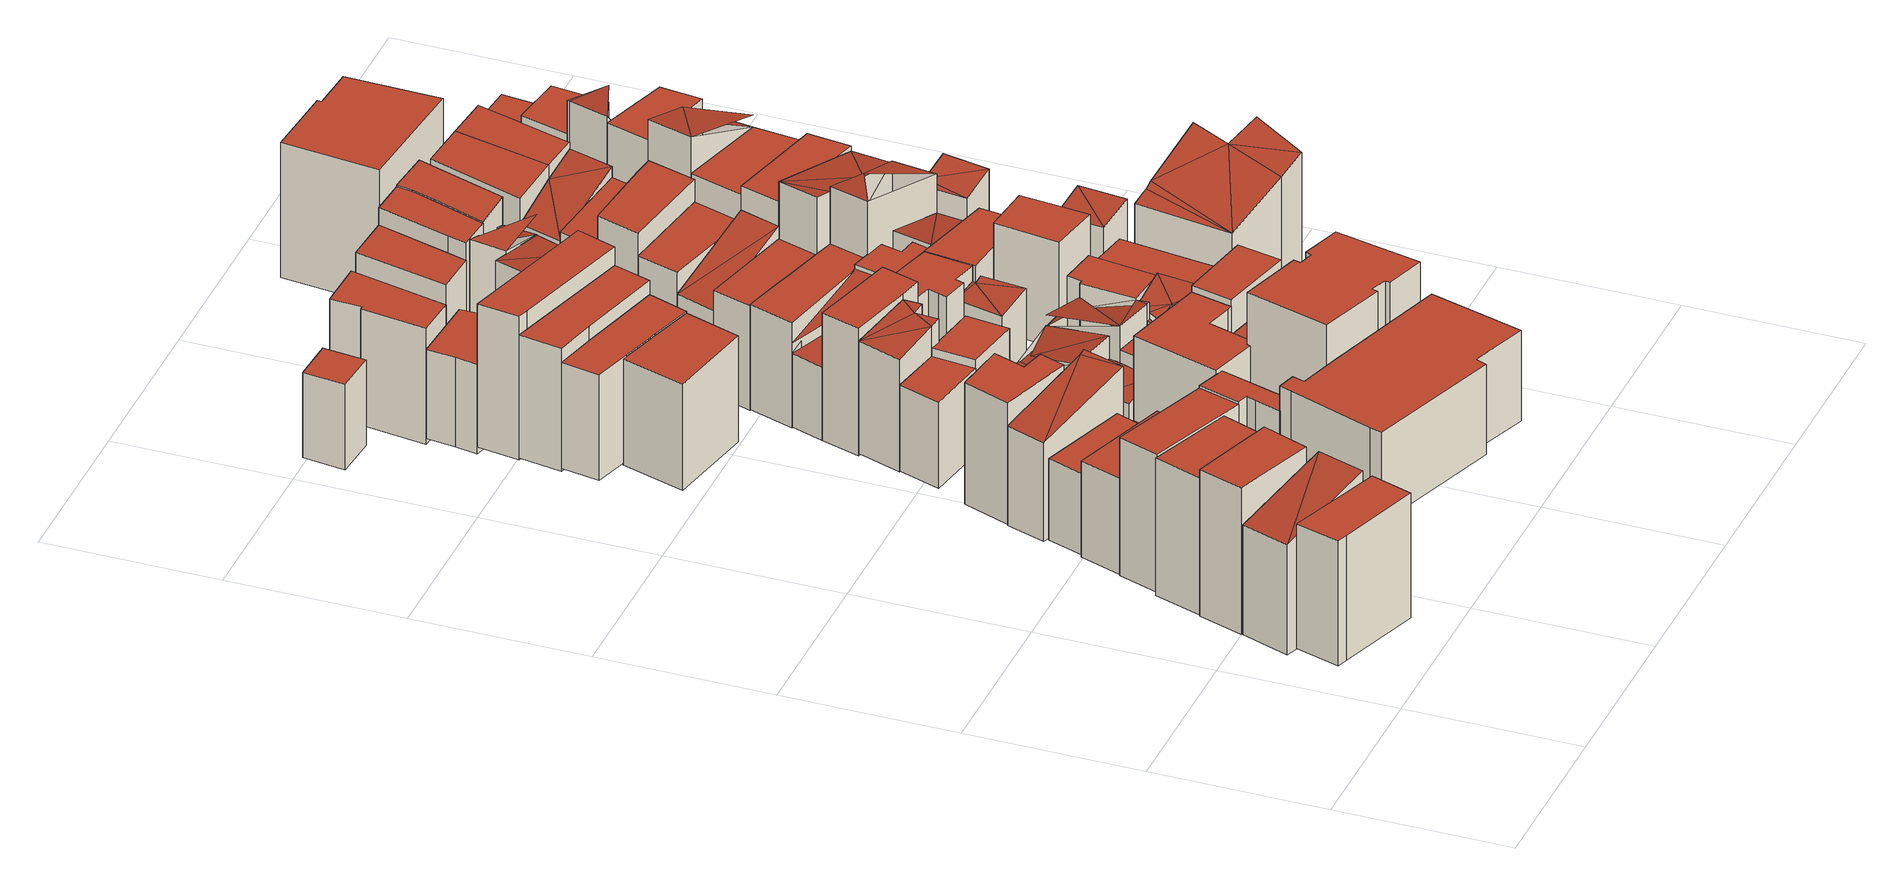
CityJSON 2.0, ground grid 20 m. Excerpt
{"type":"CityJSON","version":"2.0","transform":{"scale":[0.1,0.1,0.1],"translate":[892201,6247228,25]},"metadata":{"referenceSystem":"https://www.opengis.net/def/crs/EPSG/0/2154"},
"CityObjects":{
"building1":{"type":"Building","attributes":{"class":"Building"},"children":["building1-1"]},
"building1-1":{"type":"BuildingPart","parents":["building1"],"geometry":[{"type":"Solid","lod":"2.2","boundaries":[[[[0,1,2,3,4]],[[5,6,7,8,9]],[[9,8,3,4]],[[8,7,2,3]],[[7,6,1,2]],[[6,5,0,1]],[[5,9,4,0]]]],"semantics":{"surfaces":[{"type":"GroundSurface"},{"type":"RoofSurface"},{"type":"WallSurface","on_footprint_edge":true}],"values":[[0,1,2,2,2,2,2]]}}]},
"building2":{"type":"Building","attributes":{"class":"Building"},"children":["building2-1"]},
"building2-1":{"type":"BuildingPart","parents":["building2"],"geometry":[{"type":"Solid","lod":"2.2","boundaries":[[[[10,11,12]],[[13,10,12]],[[14,15,16,17]],[[12,11,16,17]],[[11,10,15,16]],[[10,13,14,15]],[[13,12,17,14]]]],"semantics":{"surfaces":[{"type":"RoofSurface","rf_azimuth":158.26,"rf_slope":15.52},{"type":"GroundSurface"},{"type":"WallSurface","on_footprint_edge":true}],"values":[[0,0,1,2,2,2,2]]}}]},
"building3":{"type":"Building","attributes":{"class":"Building"},"children":["building3-1"]},
"building3-1":{"type":"BuildingPart","parents":["building3"],"geometry":[{"type":"Solid","lod":"2.2","boundaries":[[[[18,19,20,21,22]],[[23,24,25,26,27]],[[27,26,21,22]],[[26,25,20,21]],[[25,24,19,20]],[[24,23,18,19]],[[23,27,22,18]]]],"semantics":{"surfaces":[{"type":"GroundSurface"},{"type":"RoofSurface"},{"type":"WallSurface","on_footprint_edge":true}],"values":[[0,1,2,2,2,2,2]]}}]},
"building4":{"type":"Building","attributes":{"class":"Building"},"children":["building4-1"]},
"building4-1":{"type":"BuildingPart","parents":["building4"],"geometry":[{"type":"Solid","lod":"2.2","boundaries":[[[[28,29,30,31,32]],[[33,34,35,36,37]],[[37,36,31,32]],[[36,35,30,31]],[[35,34,29,30]],[[34,33,28,29]],[[33,37,32,28]]]],"semantics":{"surfaces":[{"type":"GroundSurface"},{"type":"RoofSurface"},{"type":"WallSurface","on_footprint_edge":true}],"values":[[0,1,2,2,2,2,2]]}}]},
"building5":{"type":"Building","attributes":{"class":"Building"},"children":["building5-1"]},
"building5-1":{"type":"BuildingPart","parents":["building5"],"geometry":[{"type":"Solid","lod":"2.2","boundaries":[[[[38,39,40,41]],[[42,43,44,45]],[[45,44,40,41]],[[44,43,39,40]],[[43,42,38,39]],[[42,45,41,38]]]],"semantics":{"surfaces":[{"type":"GroundSurface"},{"type":"RoofSurface"},{"type":"WallSurface","on_footprint_edge":true}],"values":[[0,1,2,2,2,2]]}}]},
"building6":{"type":"Building","attributes":{"class":"Building"},"children":["building6-1"]},
"building6-1":{"type":"BuildingPart","parents":["building6"],"geometry":[{"type":"Solid","lod":"2.2","boundaries":[[[[46,47,48,49]],[[50,51,52,53]],[[53,52,48,49]],[[52,51,47,48]],[[51,50,46,47]],[[50,53,49,46]]]],"semantics":{"surfaces":[{"type":"GroundSurface"},{"type":"RoofSurface"},{"type":"WallSurface","on_footprint_edge":true}],"values":[[0,1,2,2,2,2]]}}]},
"building7":{"type":"Building","attributes":{"class":"Building"},"children":["building7-1"]},
"building7-1":{"type":"BuildingPart","parents":["building7"],"geometry":[{"type":"Solid","lod":"2.2","boundaries":[[[[54,55,56,57]],[[58,59,60,61]],[[61,60,56,57]],[[60,59,55,56]],[[59,58,54,55]],[[58,61,57,54]]]],"semantics":{"surfaces":[{"type":"GroundSurface"},{"type":"RoofSurface"},{"type":"WallSurface","on_footprint_edge":true}],"values":[[0,1,2,2,2,2]]}}]},
"building8":{"type":"Building","attributes":{"class":"Building"},"children":["building8-1"]},
"building8-1":{"type":"BuildingPart","parents":["building8"],"geometry":[{"type":"Solid","lod":"2.2","boundaries":[[[[62,63,64,65,66,67,68,69,70]],[[71,72,73,74,75,76,77,78,79]],[[79,78,69,70]],[[78,77,68,69]],[[77,76,67,68]],[[76,75,66,67]],[[75,74,65,66]],[[74,73,64,65]],[[73,72,63,64]],[[72,71,62,63]],[[71,79,70,62]]]],"semantics":{"surfaces":[{"type":"GroundSurface"},{"type":"RoofSurface"},{"type":"WallSurface","on_footprint_edge":true}],"values":[[0,1,2,2,2,2,2,2,2,2,2]]}}]},
"building9":{"type":"Building","attributes":{"class":"Building"},"children":["building9-1"]},
"building9-1":{"type":"BuildingPart","parents":["building9"],"geometry":[{"type":"Solid","lod":"2.2","boundaries":[[[[80,81,82,83,84,85,86,87,88,89,90]],[[91,92,93,94,95,96,97,98,99,100,101]],[[101,100,89,90]],[[100,99,88,89]],[[99,98,87,88]],[[98,97,86,87]],[[97,96,85,86]],[[96,95,84,85]],[[95,94,83,84]],[[94,93,82,83]],[[93,92,81,82]],[[92,91,80,81]],[[91,101,90,80]]]],"semantics":{"surfaces":[{"type":"GroundSurface"},{"type":"RoofSurface"},{"type":"WallSurface","on_footprint_edge":true}],"values":[[0,1,2,2,2,2,2,2,2,2,2,2,2]]}}]},
"building10":{"type":"Building","attributes":{"class":"Building"},"children":["building10-1"]},
"building10-1":{"type":"BuildingPart","parents":["building10"],"geometry":[{"type":"Solid","lod":"2.2","boundaries":[[[[102,103,104]],[[105,102,106]],[[104,106,102]],[[107,108,109,110,111]],[[104,103,110,111]],[[103,102,109,110]],[[102,105,108,109]],[[105,106,107,108]],[[106,104,111,107]]]],"semantics":{"surfaces":[{"type":"RoofSurface","rf_azimuth":165.02,"rf_slope":13.64},{"type":"GroundSurface"},{"type":"WallSurface","on_footprint_edge":true}],"values":[[0,0,0,1,2,2,2,2,2]]}}]},
"building11":{"type":"Building","attributes":{"class":"Building"},"children":["building11-1"]},
"building11-1":{"type":"BuildingPart","parents":["building11"],"geometry":[{"type":"Solid","lod":"2.2","boundaries":[[[[112,113,114,115,116,117,118]],[[119,120,121,122,123,124,125]],[[125,124,117,118]],[[124,123,116,117]],[[123,122,115,116]],[[122,121,114,115]],[[121,120,113,114]],[[120,119,112,113]],[[119,125,118,112]]]],"semantics":{"surfaces":[{"type":"GroundSurface"},{"type":"RoofSurface"},{"type":"WallSurface","on_footprint_edge":true}],"values":[[0,1,2,2,2,2,2,2,2]]}}]},
"building12":{"type":"Building","attributes":{"class":"Building"},"children":["building12-1"]},
"building12-1":{"type":"BuildingPart","parents":["building12"],"geometry":[{"type":"Solid","lod":"2.2","boundaries":[[[[126,127,128,129,130,131,132,133]],[[134,135,136,137,138,139,140,141]],[[141,140,132,133]],[[140,139,131,132]],[[139,138,130,131]],[[138,137,129,130]],[[137,136,128,129]],[[136,135,127,128]],[[135,134,126,127]],[[134,141,133,126]]]],"semantics":{"surfaces":[{"type":"GroundSurface"},{"type":"RoofSurface"},{"type":"WallSurface","on_footprint_edge":true}],"values":[[0,1,2,2,2,2,2,2,2,2]]}}]},
"building13":{"type":"Building","attributes":{"class":"Building"},"children":["building13-1"]},
"building13-1":{"type":"BuildingPart","parents":["building13"],"geometry":[{"type":"Solid","lod":"2.2","boundaries":[[[[142,143,144,145]],[[146,147,148,149]],[[149,148,144,145]],[[148,147,143,144]],[[147,146,142,143]],[[146,149,145,142]]]],"semantics":{"surfaces":[{"type":"GroundSurface"},{"type":"RoofSurface"},{"type":"WallSurface","on_footprint_edge":true}],"values":[[0,1,2,2,2,2]]}}]},
"building14":{"type":"Building","attributes":{"class":"Building"},"children":["building14-1"]},
"building14-1":{"type":"BuildingPart","parents":["building14"],"geometry":[{"type":"Solid","lod":"2.2","boundaries":[[[[150,151,152,153,154,155,156,157,158]],[[159,160,161,162,163,164,165,166,167]],[[167,166,157,158]],[[166,165,156,157]],[[165,164,155,156]],[[164,163,154,155]],[[163,162,153,154]],[[162,161,152,153]],[[161,160,151,152]],[[160,159,150,151]],[[159,167,158,150]]]],"semantics":{"surfaces":[{"type":"GroundSurface"},{"type":"RoofSurface"},{"type":"WallSurface","on_footprint_edge":true}],"values":[[0,1,2,2,2,2,2,2,2,2,2]]}}]},
"building15":{"type":"Building","attributes":{"class":"Building"},"children":["building15-1"]},
"building15-1":{"type":"BuildingPart","parents":["building15"],"geometry":[{"type":"Solid","lod":"2.2","boundaries":[[[[168,169,170]],[[171,172,168]],[[173,170,174]],[[170,173,168]],[[168,173,171]],[[174,170,175]],[[176,175,170]],[[177,178,179,180,181,182,183,184,185]],[[176,170,184,185]],[[170,169,183,184]],[[169,168,182,183]],[[168,172,181,182]],[[172,171,180,181]],[[171,173,179,180]],[[173,174,178,179]],[[174,175,177,178]],[[175,176,185,177]]]],"semantics":{"surfaces":[{"type":"RoofSurface","rf_azimuth":168.58,"rf_slope":15.13},{"type":"GroundSurface"},{"type":"WallSurface","on_footprint_edge":true}],"values":[[0,0,0,0,0,0,0,1,2,2,2,2,2,2,2,2,2]]}}]},
"building16":{"type":"Building","attributes":{"class":"Building"},"children":["building16-1"]},
"building16-1":{"type":"BuildingPart","parents":["building16"],"geometry":[{"type":"Solid","lod":"2.2","boundaries":[[[[186,187,188,189,190,191,192,193,194,195,196,197]],[[198,199,200,201,202,203,204,205,206,207,208,209]],[[209,208,196,197]],[[208,207,195,196]],[[207,206,194,195]],[[206,205,193,194]],[[205,204,192,193]],[[204,203,191,192]],[[203,202,190,191]],[[202,201,189,190]],[[201,200,188,189]],[[200,199,187,188]],[[199,198,186,187]],[[198,209,197,186]]]],"semantics":{"surfaces":[{"type":"GroundSurface"},{"type":"RoofSurface"},{"type":"WallSurface","on_footprint_edge":true}],"values":[[0,1,2,2,2,2,2,2,2,2,2,2,2,2]]}}]},
"building17":{"type":"Building","attributes":{"class":"Building"},"children":["building17-1"]},
"building17-1":{"type":"BuildingPart","parents":["building17"],"geometry":[{"type":"Solid","lod":"2.2","boundaries":[[[[210,211,212,213,214,215]],[[216,217,218,219,220,221]],[[221,220,214,215]],[[220,219,213,214]],[[219,218,212,213]],[[218,217,211,212]],[[217,216,210,211]],[[216,221,215,210]]]],"semantics":{"surfaces":[{"type":"GroundSurface"},{"type":"RoofSurface"},{"type":"WallSurface","on_footprint_edge":true}],"values":[[0,1,2,2,2,2,2,2]]}}]},
"building18":{"type":"Building","attributes":{"class":"Building"},"children":["building18-1"]},
"building18-1":{"type":"BuildingPart","parents":["building18"],"geometry":[{"type":"Solid","lod":"2.2","boundaries":[[[[222,223,224]],[[225,224,223]],[[224,225,226]],[[227,224,226]],[[228,226,225]],[[229,230,231,232,233,234,235]],[[228,225,234,235]],[[225,223,233,234]],[[223,222,232,233]],[[222,224,231,232]],[[224,227,230,231]],[[227,226,229,230]],[[226,228,235,229]]]],"semantics":{"surfaces":[{"type":"RoofSurface","rf_azimuth":166.58,"rf_slope":5.78},{"type":"GroundSurface"},{"type":"WallSurface","on_footprint_edge":true}],"values":[[0,0,0,0,0,1,2,2,2,2,2,2,2]]}}]},
"building19":{"type":"Building","attributes":{"class":"Building"},"children":["building19-1"]},
"building19-1":{"type":"BuildingPart","parents":["building19"],"geometry":[{"type":"MultiSurface","lod":"2.2","boundaries":[[[236,237,238]],[[239,240,241]],[[242,239,241]],[[243,244,245,246,247]],[[238,237,246,247]],[[237,240,245,246]],[[240,239,244,245]],[[239,242,243,244]],[[242,238,247,243]]],"semantics":{"surfaces":[{"type":"RoofSurface","rf_azimuth":75.68,"rf_slope":9.64},{"type":"RoofSurface","rf_azimuth":77.65,"rf_slope":12.75},{"type":"GroundSurface"},{"type":"WallSurface","on_footprint_edge":true}],"values":[0,1,1,2,3,3,3,3,3]}}]},
"building20":{"type":"Building","attributes":{"class":"Building"},"children":["building20-1"]},
"building20-1":{"type":"BuildingPart","parents":["building20"],"geometry":[{"type":"Solid","lod":"2.2","boundaries":[[[[248,249,250,251]],[[252,253,254,255]],[[255,254,250,251]],[[254,253,249,250]],[[253,252,248,249]],[[252,255,251,248]]]],"semantics":{"surfaces":[{"type":"GroundSurface"},{"type":"RoofSurface"},{"type":"WallSurface","on_footprint_edge":true}],"values":[[0,1,2,2,2,2]]}}]},
"building21":{"type":"Building","attributes":{"class":"Building"},"children":["building21-1"]},
"building21-1":{"type":"BuildingPart","parents":["building21"],"geometry":[{"type":"Solid","lod":"2.2","boundaries":[[[[256,257,258,259,260,261,262]],[[263,264,265,266,267,268,269]],[[269,268,261,262]],[[268,267,260,261]],[[267,266,259,260]],[[266,265,258,259]],[[265,264,257,258]],[[264,263,256,257]],[[263,269,262,256]]]],"semantics":{"surfaces":[{"type":"GroundSurface"},{"type":"RoofSurface"},{"type":"WallSurface","on_footprint_edge":true}],"values":[[0,1,2,2,2,2,2,2,2]]}}]},
"building22":{"type":"Building","attributes":{"class":"Building"},"children":["building22-1"]},
"building22-1":{"type":"BuildingPart","parents":["building22"],"geometry":[{"type":"Solid","lod":"2.2","boundaries":[[[[270,271,272,273,274]],[[275,276,277,278,279]],[[279,278,273,274]],[[278,277,272,273]],[[277,276,271,272]],[[276,275,270,271]],[[275,279,274,270]]]],"semantics":{"surfaces":[{"type":"GroundSurface"},{"type":"RoofSurface"},{"type":"WallSurface","on_footprint_edge":true}],"values":[[0,1,2,2,2,2,2]]}}]},
"building23":{"type":"Building","attributes":{"class":"Building"},"children":["building23-1"]},
"building23-1":{"type":"BuildingPart","parents":["building23"],"geometry":[{"type":"Solid","lod":"2.2","boundaries":[[[[280,281,282,283]],[[284,285,286,287]],[[287,286,282,283]],[[286,285,281,282]],[[285,284,280,281]],[[284,287,283,280]]]],"semantics":{"surfaces":[{"type":"GroundSurface"},{"type":"RoofSurface"},{"type":"WallSurface","on_footprint_edge":true}],"values":[[0,1,2,2,2,2]]}}]},
"building24":{"type":"Building","attributes":{"class":"Building"},"children":["building24-1"]},
"building24-1":{"type":"BuildingPart","parents":["building24"],"geometry":[{"type":"Solid","lod":"2.2","boundaries":[[[[288,289,290,291,292,293]],[[294,295,296,297,298,299]],[[299,298,292,293]],[[298,297,291,292]],[[297,296,290,291]],[[296,295,289,290]],[[295,294,288,289]],[[294,299,293,288]]]],"semantics":{"surfaces":[{"type":"GroundSurface"},{"type":"RoofSurface"},{"type":"WallSurface","on_footprint_edge":true}],"values":[[0,1,2,2,2,2,2,2]]}}]},
"building25":{"type":"Building","attributes":{"class":"Building"},"children":["building25-1"]},
"building25-1":{"type":"BuildingPart","parents":["building25"],"geometry":[{"type":"Solid","lod":"2.2","boundaries":[[[[300,301,302,303,304]],[[305,306,307,308,309]],[[309,308,303,304]],[[308,307,302,303]],[[307,306,301,302]],[[306,305,300,301]],[[305,309,304,300]]]],"semantics":{"surfaces":[{"type":"GroundSurface"},{"type":"RoofSurface"},{"type":"WallSurface","on_footprint_edge":true}],"values":[[0,1,2,2,2,2,2]]}}]},
"building26":{"type":"Building","attributes":{"class":"Building"},"children":["building26-1"]},
"building26-1":{"type":"BuildingPart","parents":["building26"],"geometry":[{"type":"Solid","lod":"2.2","boundaries":[[[[310,311,312,313]],[[314,315,316,317]],[[317,316,312,313]],[[316,315,311,312]],[[315,314,310,311]],[[314,317,313,310]]]],"semantics":{"surfaces":[{"type":"GroundSurface"},{"type":"RoofSurface"},{"type":"WallSurface","on_footprint_edge":true}],"values":[[0,1,2,2,2,2]]}}]},
"building27":{"type":"Building","attributes":{"class":"Building"},"children":["building27-1"]},
"building27-1":{"type":"BuildingPart","parents":["building27"],"geometry":[{"type":"Solid","lod":"2.2","boundaries":[[[[318,319,320,321,322,323,324]],[[325,326,327,328,329,330,331]],[[331,330,323,324]],[[330,329,322,323]],[[329,328,321,322]],[[328,327,320,321]],[[327,326,319,320]],[[326,325,318,319]],[[325,331,324,318]]]],"semantics":{"surfaces":[{"type":"GroundSurface"},{"type":"RoofSurface"},{"type":"WallSurface","on_footprint_edge":true}],"values":[[0,1,2,2,2,2,2,2,2]]}}]},
"building28":{"type":"Building","attributes":{"class":"Building"},"children":["building28-1"]},
"building28-1":{"type":"BuildingPart","parents":["building28"],"geometry":[{"type":"MultiSurface","lod":"2.2","boundaries":[[[332,333,334]],[[335,334,333]],[[336,334,337]],[[338,339,340]],[[340,339,341]],[[342,341,343]],[[344,345,346,347,348,349,350,351]],[[335,333,350,351]],[[333,332,349,350]],[[332,334,348,349]],[[334,339,347,348]],[[339,338,346,347]],[[338,340,345,346]],[[340,341,344,345]],[[341,335,351,344]]],"semantics":{"surfaces":[{"type":"RoofSurface","rf_azimuth":77.73,"rf_slope":18.66},{"type":"RoofSurface","rf_azimuth":78.46,"rf_slope":13.35},{"type":"GroundSurface"},{"type":"WallSurface","on_footprint_edge":true}],"values":[0,0,0,1,1,1,2,3,3,3,3,3,3,3,3]}}]},
"building29":{"type":"Building","attributes":{"class":"Building"},"children":["building29-1"]},
"building29-1":{"type":"BuildingPart","parents":["building29"],"geometry":[{"type":"Solid","lod":"2.2","boundaries":[[[[352,353,354,355,356]],[[357,358,359,360,361]],[[361,360,355,356]],[[360,359,354,355]],[[359,358,353,354]],[[358,357,352,353]],[[357,361,356,352]]]],"semantics":{"surfaces":[{"type":"GroundSurface"},{"type":"RoofSurface"},{"type":"WallSurface","on_footprint_edge":true}],"values":[[0,1,2,2,2,2,2]]}}]},
"building30":{"type":"Building","attributes":{"class":"Building"},"children":["building30-1"]},
"building30-1":{"type":"BuildingPart","parents":["building30"],"geometry":[{"type":"Solid","lod":"2.2","boundaries":[[[[362,363,364,365]],[[366,367,368,369]],[[369,368,364,365]],[[368,367,363,364]],[[367,366,362,363]],[[366,369,365,362]]]],"semantics":{"surfaces":[{"type":"GroundSurface"},{"type":"RoofSurface"},{"type":"WallSurface","on_footprint_edge":true}],"values":[[0,1,2,2,2,2]]}}]},
"building31":{"type":"Building","attributes":{"class":"Building"},"children":["building31-1"]},
"building31-1":{"type":"BuildingPart","parents":["building31"],"geometry":[{"type":"MultiSurface","lod":"2.2","boundaries":[[[370,371,372]],[[373,374,375]],[[376,377,375]],[[373,375,377]],[[378,379,375]],[[378,375,374]],[[380,381,382,383,384,385,386,387]],[[372,371,386,387]],[[371,370,385,386]],[[370,374,384,385]],[[374,373,383,384]],[[373,377,382,383]],[[377,376,381,382]],[[376,375,380,381]],[[375,372,387,380]]],"semantics":{"surfaces":[{"type":"RoofSurface","rf_azimuth":222.66,"rf_slope":18.6},{"type":"RoofSurface","rf_azimuth":168.69,"rf_slope":16.22},{"type":"GroundSurface"},{"type":"WallSurface","on_footprint_edge":true}],"values":[0,1,1,1,1,1,2,3,3,3,3,3,3,3,3]}}]},
"building32":{"type":"Building","attributes":{"class":"Building"},"children":["building32-1"]},
"building32-1":{"type":"BuildingPart","parents":["building32"],"geometry":[{"type":"MultiSurface","lod":"2.2","boundaries":[[[388,389,390]],[[391,392,393]],[[394,395,396,300]],[[391,393,396,300]],[[393,388,395,396]],[[388,390,394,395]],[[390,391,300,394]]],"semantics":{"surfaces":[{"type":"RoofSurface","rf_azimuth":167.89,"rf_slope":12.27},{"type":"RoofSurface","rf_azimuth":166.98,"rf_slope":12.07},{"type":"GroundSurface"},{"type":"WallSurface","on_footprint_edge":true}],"values":[0,1,2,3,3,3,3]}}]},
"building33":{"type":"Building","attributes":{"class":"Building"},"children":["building33-1"]},
"building33-1":{"type":"BuildingPart","parents":["building33"],"geometry":[{"type":"Solid","lod":"2.2","boundaries":[[[[397,398,399,400,401,402]],[[403,404,405,406,407,408]],[[408,407,401,402]],[[407,406,400,401]],[[406,405,399,400]],[[405,404,398,399]],[[404,403,397,398]],[[403,408,402,397]]]],"semantics":{"surfaces":[{"type":"GroundSurface"},{"type":"RoofSurface"},{"type":"WallSurface","on_footprint_edge":true}],"values":[[0,1,2,2,2,2,2,2]]}}]},
"building34":{"type":"Building","attributes":{"class":"Building"},"children":["building34-1"]},
"building34-1":{"type":"BuildingPart","parents":["building34"],"geometry":[{"type":"Solid","lod":"2.2","boundaries":[[[[409,410,411,412,413,414]],[[415,416,417,418,419,420]],[[420,419,413,414]],[[419,418,412,413]],[[418,417,411,412]],[[417,416,410,411]],[[416,415,409,410]],[[415,420,414,409]]]],"semantics":{"surfaces":[{"type":"GroundSurface"},{"type":"RoofSurface"},{"type":"WallSurface","on_footprint_edge":true}],"values":[[0,1,2,2,2,2,2,2]]}}]},
"building35":{"type":"Building","attributes":{"class":"Building"},"children":["building35-1"]},
"building35-1":{"type":"BuildingPart","parents":["building35"],"geometry":[{"type":"Solid","lod":"2.2","boundaries":[[[[421,422,423,424,425,426,427]],[[428,429,430,431,432,433,434]],[[434,433,426,427]],[[433,432,425,426]],[[432,431,424,425]],[[431,430,423,424]],[[430,429,422,423]],[[429,428,421,422]],[[428,434,427,421]]]],"semantics":{"surfaces":[{"type":"GroundSurface"},{"type":"RoofSurface"},{"type":"WallSurface","on_footprint_edge":true}],"values":[[0,1,2,2,2,2,2,2,2]]}}]},
"building36":{"type":"Building","attributes":{"class":"Building"},"children":["building36-1"]},
"building36-1":{"type":"BuildingPart","parents":["building36"],"geometry":[{"type":"Solid","lod":"2.2","boundaries":[[[[435,436,437]],[[438,435,437]],[[438,437,439]],[[440,439,437]],[[441,442,443,444,445,446]],[[440,437,445,446]],[[437,436,444,445]],[[436,435,443,444]],[[435,438,442,443]],[[438,439,441,442]],[[439,440,446,441]]]],"semantics":{"surfaces":[{"type":"RoofSurface","rf_azimuth":160.72,"rf_slope":8.74},{"type":"GroundSurface"},{"type":"WallSurface","on_footprint_edge":true}],"values":[[0,0,0,0,1,2,2,2,2,2,2]]}}]},
"building37":{"type":"Building","attributes":{"class":"Building"},"children":["building37-1"]},
"building37-1":{"type":"BuildingPart","parents":["building37"],"geometry":[{"type":"Solid","lod":"2.2","boundaries":[[[[447,448,449,441,446,450,451,452,453]],[[454,455,456,457,458,459,460,461,462]],[[462,461,452,453]],[[461,460,451,452]],[[460,459,450,451]],[[459,458,446,450]],[[458,457,441,446]],[[457,456,449,441]],[[456,455,448,449]],[[455,454,447,448]],[[454,462,453,447]]]],"semantics":{"surfaces":[{"type":"GroundSurface"},{"type":"RoofSurface"},{"type":"WallSurface","on_footprint_edge":true}],"values":[[0,1,2,2,2,2,2,2,2,2,2]]}}]},
"building38":{"type":"Building","attributes":{"class":"Building"},"children":["building38-1"]},
"building38-1":{"type":"BuildingPart","parents":["building38"],"geometry":[{"type":"Solid","lod":"2.2","boundaries":[[[[463,464,465]],[[466,465,464]],[[467,468,469,470]],[[466,464,469,470]],[[464,463,468,469]],[[463,465,467,468]],[[465,466,470,467]]]],"semantics":{"surfaces":[{"type":"RoofSurface","rf_azimuth":339.44,"rf_slope":13.56},{"type":"GroundSurface"},{"type":"WallSurface","on_footprint_edge":true}],"values":[[0,0,1,2,2,2,2]]}}]},
"building39":{"type":"Building","attributes":{"class":"Building"},"children":["building39-1"]},
"building39-1":{"type":"BuildingPart","parents":["building39"],"geometry":[{"type":"Solid","lod":"2.2","boundaries":[[[[471,472,473,474,475,476]],[[477,478,479,480,481,482]],[[482,481,475,476]],[[481,480,474,475]],[[480,479,473,474]],[[479,478,472,473]],[[478,477,471,472]],[[477,482,476,471]]]],"semantics":{"surfaces":[{"type":"GroundSurface"},{"type":"RoofSurface"},{"type":"WallSurface","on_footprint_edge":true}],"values":[[0,1,2,2,2,2,2,2]]}}]},
"building40":{"type":"Building","attributes":{"class":"Building"},"children":["building40-1"]},
"building40-1":{"type":"BuildingPart","parents":["building40"],"geometry":[{"type":"Solid","lod":"2.2","boundaries":[[[[483,484,485,486,487]],[[488,489,490,491,492]],[[492,491,486,487]],[[491,490,485,486]],[[490,489,484,485]],[[489,488,483,484]],[[488,492,487,483]]]],"semantics":{"surfaces":[{"type":"GroundSurface"},{"type":"RoofSurface"},{"type":"WallSurface","on_footprint_edge":true}],"values":[[0,1,2,2,2,2,2]]}}]},
"building41":{"type":"Building","attributes":{"class":"Building"},"children":["building41-1"]},
"building41-1":{"type":"BuildingPart","parents":["building41"],"geometry":[{"type":"Solid","lod":"2.2","boundaries":[[[[493,494,495,496]],[[497,498,499,500]],[[500,499,495,496]],[[499,498,494,495]],[[498,497,493,494]],[[497,500,496,493]]]],"semantics":{"surfaces":[{"type":"GroundSurface"},{"type":"RoofSurface"},{"type":"WallSurface","on_footprint_edge":true}],"values":[[0,1,2,2,2,2]]}}]},
"building42":{"type":"Building","attributes":{"class":"Building"},"children":["building42-1"]},
"building42-1":{"type":"BuildingPart","parents":["building42"],"geometry":[{"type":"Solid","lod":"2.2","boundaries":[[[[501,502,503,504,505,506,507,508]],[[509,510,511,512,513,514,515,516]],[[516,515,507,508]],[[515,514,506,507]],[[514,513,505,506]],[[513,512,504,505]],[[512,511,503,504]],[[511,510,502,503]],[[510,509,501,502]],[[509,516,508,501]]]],"semantics":{"surfaces":[{"type":"GroundSurface"},{"type":"RoofSurface"},{"type":"WallSurface","on_footprint_edge":true}],"values":[[0,1,2,2,2,2,2,2,2,2]]}}]},
"building43":{"type":"Building","attributes":{"class":"Building"},"children":["building43-1"]},
"building43-1":{"type":"BuildingPart","parents":["building43"],"geometry":[{"type":"Solid","lod":"2.2","boundaries":[[[[517,518,519]],[[520,519,518]],[[521,522,523,524]],[[520,518,523,524]],[[518,517,522,523]],[[517,519,521,522]],[[519,520,524,521]]]],"semantics":{"surfaces":[{"type":"RoofSurface","rf_azimuth":164.15,"rf_slope":19.03},{"type":"GroundSurface"},{"type":"WallSurface","on_footprint_edge":true}],"values":[[0,0,1,2,2,2,2]]}}]},
"building44":{"type":"Building","attributes":{"class":"Building"},"children":["building44-1"]},
"building44-1":{"type":"BuildingPart","parents":["building44"],"geometry":[{"type":"MultiSurface","lod":"2.2","boundaries":[[[525,526,527]],[[528,529,530]],[[531,532,533,534]],[[528,530,533,534]],[[530,525,532,533]],[[525,527,531,532]],[[527,528,534,531]]],"semantics":{"surfaces":[{"type":"RoofSurface","rf_azimuth":235.66,"rf_slope":9.65},{"type":"RoofSurface","rf_azimuth":19.94,"rf_slope":16.93},{"type":"GroundSurface"},{"type":"WallSurface","on_footprint_edge":true}],"values":[0,1,2,3,3,3,3]}}]},
"building45":{"type":"Building","attributes":{"class":"Building"},"children":["building45-1"]},
"building45-1":{"type":"BuildingPart","parents":["building45"],"geometry":[{"type":"Solid","lod":"2.2","boundaries":[[[[535,536,537,538,539,540,541]],[[542,543,544,545,546,547,548]],[[548,547,540,541]],[[547,546,539,540]],[[546,545,538,539]],[[545,544,537,538]],[[544,543,536,537]],[[543,542,535,536]],[[542,548,541,535]]]],"semantics":{"surfaces":[{"type":"GroundSurface"},{"type":"RoofSurface"},{"type":"WallSurface","on_footprint_edge":true}],"values":[[0,1,2,2,2,2,2,2,2]]}}]},
"building46":{"type":"Building","attributes":{"class":"Building"},"children":["building46-1"]},
"building46-1":{"type":"BuildingPart","parents":["building46"],"geometry":[{"type":"Solid","lod":"2.2","boundaries":[[[[549,550,551,552]],[[553,554,555,556]],[[556,555,551,552]],[[555,554,550,551]],[[554,553,549,550]],[[553,556,552,549]]]],"semantics":{"surfaces":[{"type":"GroundSurface"},{"type":"RoofSurface"},{"type":"WallSurface","on_footprint_edge":true}],"values":[[0,1,2,2,2,2]]}}]},
"building47":{"type":"Building","attributes":{"class":"Building"},"children":["building47-1"]},
"building47-1":{"type":"BuildingPart","parents":["building47"],"geometry":[{"type":"Solid","lod":"2.2","boundaries":[[[[557,558,559,560]],[[561,562,563,564]],[[564,563,559,560]],[[563,562,558,559]],[[562,561,557,558]],[[561,564,560,557]]]],"semantics":{"surfaces":[{"type":"GroundSurface"},{"type":"RoofSurface"},{"type":"WallSurface","on_footprint_edge":true}],"values":[[0,1,2,2,2,2]]}}]},
"building48":{"type":"Building","attributes":{"class":"Building"},"children":["building48-1"]},
"building48-1":{"type":"BuildingPart","parents":["building48"],"geometry":[{"type":"Solid","lod":"2.2","boundaries":[[[[565,566,567,568,569,570]],[[571,572,573,574,575,576]],[[576,575,569,570]],[[575,574,568,569]],[[574,573,567,568]],[[573,572,566,567]],[[572,571,565,566]],[[571,576,570,565]]]],"semantics":{"surfaces":[{"type":"GroundSurface"},{"type":"RoofSurface"},{"type":"WallSurface","on_footprint_edge":true}],"values":[[0,1,2,2,2,2,2,2]]}}]},
"building49":{"type":"Building","attributes":{"class":"Building"},"children":["building49-1"]},
"building49-1":{"type":"BuildingPart","parents":["building49"],"geometry":[{"type":"Solid","lod":"2.2","boundaries":[[[[577,578,579,580,581,582]],[[583,584,585,586,587,588]],[[588,587,581,582]],[[587,586,580,581]],[[586,585,579,580]],[[585,584,578,579]],[[584,583,577,578]],[[583,588,582,577]]]],"semantics":{"surfaces":[{"type":"GroundSurface"},{"type":"RoofSurface"},{"type":"WallSurface","on_footprint_edge":true}],"values":[[0,1,2,2,2,2,2,2]]}}]},
"building50":{"type":"Building","attributes":{"class":"Building"},"children":["building50-1"]},
"building50-1":{"type":"BuildingPart","parents":["building50"],"geometry":[{"type":"Solid","lod":"2.2","boundaries":[[[[589,590,591,592,593]],[[594,595,596,597,598]],[[598,597,592,593]],[[597,596,591,592]],[[596,595,590,591]],[[595,594,589,590]],[[594,598,593,589]]]],"semantics":{"surfaces":[{"type":"GroundSurface"},{"type":"RoofSurface"},{"type":"WallSurface","on_footprint_edge":true}],"values":[[0,1,2,2,2,2,2]]}}]},
"building51":{"type":"Building","attributes":{"class":"Building"},"children":["building51-1"]},
"building51-1":{"type":"BuildingPart","parents":["building51"],"geometry":[{"type":"Solid","lod":"2.2","boundaries":[[[[599,600,601]],[[602,599,601]],[[603,604,605,606]],[[601,600,605,606]],[[600,599,604,605]],[[599,602,603,604]],[[602,601,606,603]]]],"semantics":{"surfaces":[{"type":"RoofSurface","rf_azimuth":348.94,"rf_slope":15.19},{"type":"GroundSurface"},{"type":"WallSurface","on_footprint_edge":true}],"values":[[0,0,1,2,2,2,2]]}}]},
"building52":{"type":"Building","attributes":{"class":"Building"},"children":["building52-1"]},
"building52-1":{"type":"BuildingPart","parents":["building52"],"geometry":[{"type":"MultiSurface","lod":"2.2","boundaries":[[[607,608,609]],[[610,611,612]],[[613,609,614]],[[615,616,617,618,619]],[[614,608,618,619]],[[608,607,617,618]],[[607,611,616,617]],[[611,613,615,616]],[[613,614,619,615]]],"semantics":{"surfaces":[{"type":"RoofSurface","rf_azimuth":349.55,"rf_slope":15.2},{"type":"RoofSurface","rf_azimuth":9.7,"rf_slope":15.8},{"type":"GroundSurface"},{"type":"WallSurface","on_footprint_edge":true}],"values":[0,1,0,2,3,3,3,3,3]}}]},
"building53":{"type":"Building","attributes":{"class":"Building"},"children":["building53-1"]},
"building53-1":{"type":"BuildingPart","parents":["building53"],"geometry":[{"type":"Solid","lod":"2.2","boundaries":[[[[620,621,622]],[[623,622,621]],[[624,622,623]],[[625,624,623]],[[626,627,628,629,630,631]],[[623,621,630,631]],[[621,620,629,630]],[[620,622,628,629]],[[622,624,627,628]],[[624,625,626,627]],[[625,623,631,626]]]],"semantics":{"surfaces":[{"type":"RoofSurface","rf_azimuth":348.09,"rf_slope":13.46},{"type":"GroundSurface"},{"type":"WallSurface","on_footprint_edge":true}],"values":[[0,0,0,0,1,2,2,2,2,2,2]]}}]},
"building54":{"type":"Building","attributes":{"class":"Building"},"children":["building54-1"]},
"building54-1":{"type":"BuildingPart","parents":["building54"],"geometry":[{"type":"Solid","lod":"2.2","boundaries":[[[[632,633,634,635,636]],[[637,638,639,640,641]],[[641,640,635,636]],[[640,639,634,635]],[[639,638,633,634]],[[638,637,632,633]],[[637,641,636,632]]]],"semantics":{"surfaces":[{"type":"GroundSurface"},{"type":"RoofSurface"},{"type":"WallSurface","on_footprint_edge":true}],"values":[[0,1,2,2,2,2,2]]}}]},
"building55":{"type":"Building","attributes":{"class":"Building"},"children":["building55-1"]},
"building55-1":{"type":"BuildingPart","parents":["building55"],"geometry":[{"type":"Solid","lod":"2.2","boundaries":[[[[642,643,644]],[[644,643,645]],[[645,643,646]],[[647,645,646]],[[648,646,643]],[[649,646,650]],[[648,650,646]],[[651,652,653,654,655,656,657,658,659]],[[648,643,658,659]],[[643,642,657,658]],[[642,644,656,657]],[[644,645,655,656]],[[645,647,654,655]],[[647,646,653,654]],[[646,649,652,653]],[[649,650,651,652]],[[650,648,659,651]]]],"semantics":{"surfaces":[{"type":"RoofSurface","rf_azimuth":178.47,"rf_slope":16.21},{"type":"GroundSurface"},{"type":"WallSurface","on_footprint_edge":true}],"values":[[0,0,0,0,0,0,0,1,2,2,2,2,2,2,2,2,2]]}}]},
"building56":{"type":"Building","attributes":{"class":"Building"},"children":["building56-1"]},
"building56-1":{"type":"BuildingPart","parents":["building56"],"geometry":[{"type":"Solid","lod":"2.2","boundaries":[[[[660,661,662,663]],[[664,665,666,667]],[[667,666,662,663]],[[666,665,661,662]],[[665,664,660,661]],[[664,667,663,660]]]],"semantics":{"surfaces":[{"type":"GroundSurface"},{"type":"RoofSurface"},{"type":"WallSurface","on_footprint_edge":true}],"values":[[0,1,2,2,2,2]]}}]},
"building57":{"type":"Building","attributes":{"class":"Building"},"children":["building57-1"]},
"building57-1":{"type":"BuildingPart","parents":["building57"],"geometry":[{"type":"Solid","lod":"2.2","boundaries":[[[[668,669,670]],[[671,670,669]],[[672,673,674,675]],[[671,669,674,675]],[[669,668,673,674]],[[668,670,672,673]],[[670,671,675,672]]]],"semantics":{"surfaces":[{"type":"RoofSurface","rf_azimuth":170.35,"rf_slope":13.3},{"type":"GroundSurface"},{"type":"WallSurface","on_footprint_edge":true}],"values":[[0,0,1,2,2,2,2]]}}]},
"building58":{"type":"Building","attributes":{"class":"Building"},"children":["building58-1"]},
"building58-1":{"type":"BuildingPart","parents":["building58"],"geometry":[{"type":"Solid","lod":"2.2","boundaries":[[[[676,677,678]],[[679,676,680]],[[678,680,676]],[[681,682,683,684,685]],[[678,677,684,685]],[[677,676,683,684]],[[676,679,682,683]],[[679,680,681,682]],[[680,678,685,681]]]],"semantics":{"surfaces":[{"type":"RoofSurface","rf_azimuth":160.77,"rf_slope":12.02},{"type":"GroundSurface"},{"type":"WallSurface","on_footprint_edge":true}],"values":[[0,0,0,1,2,2,2,2,2]]}}]},
"building59":{"type":"Building","attributes":{"class":"Building"},"children":["building59-1"]},
"building59-1":{"type":"BuildingPart","parents":["building59"],"geometry":[{"type":"Solid","lod":"2.2","boundaries":[[[[686,687,688,689]],[[690,691,692,693]],[[693,692,688,689]],[[692,691,687,688]],[[691,690,686,687]],[[690,693,689,686]]]],"semantics":{"surfaces":[{"type":"GroundSurface"},{"type":"RoofSurface"},{"type":"WallSurface","on_footprint_edge":true}],"values":[[0,1,2,2,2,2]]}}]},
"building60":{"type":"Building","attributes":{"class":"Building"},"children":["building60-1"]},
"building60-1":{"type":"BuildingPart","parents":["building60"],"geometry":[{"type":"Solid","lod":"2.2","boundaries":[[[[694,695,696,697]],[[698,699,700,701]],[[701,700,696,697]],[[700,699,695,696]],[[699,698,694,695]],[[698,701,697,694]]]],"semantics":{"surfaces":[{"type":"GroundSurface"},{"type":"RoofSurface"},{"type":"WallSurface","on_footprint_edge":true}],"values":[[0,1,2,2,2,2]]}}]},
"building61":{"type":"Building","attributes":{"class":"Building"},"children":["building61-1"]},
"building61-1":{"type":"BuildingPart","parents":["building61"],"geometry":[{"type":"MultiSurface","lod":"2.2","boundaries":[[[702,703,704]],[[705,706,691]],[[704,707,702]],[[708,709,710,711,712]],[[704,703,711,712]],[[703,706,710,711]],[[706,705,709,710]],[[705,691,708,709]],[[691,704,712,708]]],"semantics":{"surfaces":[{"type":"RoofSurface","rf_azimuth":344.84,"rf_slope":15.03},{"type":"RoofSurface","rf_azimuth":348.34,"rf_slope":15.03},{"type":"GroundSurface"},{"type":"WallSurface","on_footprint_edge":true}],"values":[0,1,0,2,3,3,3,3,3]}}]},
"building62":{"type":"Building","attributes":{"class":"Building"},"children":["building62-1"]},
"building62-1":{"type":"BuildingPart","parents":["building62"],"geometry":[{"type":"Solid","lod":"2.2","boundaries":[[[[713,714,715]],[[715,714,716]],[[717,716,714]],[[718,719,720,721,722]],[[717,714,721,722]],[[714,713,720,721]],[[713,715,719,720]],[[715,716,718,719]],[[716,717,722,718]]]],"semantics":{"surfaces":[{"type":"RoofSurface","rf_azimuth":174.71,"rf_slope":13.34},{"type":"GroundSurface"},{"type":"WallSurface","on_footprint_edge":true}],"values":[[0,0,0,1,2,2,2,2,2]]}}]},
"building63":{"type":"Building","attributes":{"class":"Building"},"children":["building63-1"]},
"building63-1":{"type":"BuildingPart","parents":["building63"],"geometry":[{"type":"Solid","lod":"2.2","boundaries":[[[[723,724,725,726,727]],[[728,729,730,731,732]],[[732,731,726,727]],[[731,730,725,726]],[[730,729,724,725]],[[729,728,723,724]],[[728,732,727,723]]]],"semantics":{"surfaces":[{"type":"GroundSurface"},{"type":"RoofSurface"},{"type":"WallSurface","on_footprint_edge":true}],"values":[[0,1,2,2,2,2,2]]}}]},
"building64":{"type":"Building","attributes":{"class":"Building"},"children":["building64-1"]},
"building64-1":{"type":"BuildingPart","parents":["building64"],"geometry":[{"type":"Solid","lod":"2.2","boundaries":[[[[733,734,735,736]],[[698,737,738,699]],[[699,738,735,736]],[[738,737,734,735]],[[737,698,733,734]],[[698,699,736,733]]]],"semantics":{"surfaces":[{"type":"GroundSurface"},{"type":"RoofSurface"},{"type":"WallSurface","on_footprint_edge":true}],"values":[[0,1,2,2,2,2]]}}]},
"building65":{"type":"Building","attributes":{"class":"Building"},"children":["building65-1"]},
"building65-1":{"type":"BuildingPart","parents":["building65"],"geometry":[{"type":"Solid","lod":"2.2","boundaries":[[[[739,740,741,742,743,744,745]],[[746,747,748,749,750,751,752]],[[752,751,744,745]],[[751,750,743,744]],[[750,749,742,743]],[[749,748,741,742]],[[748,747,740,741]],[[747,746,739,740]],[[746,752,745,739]]]],"semantics":{"surfaces":[{"type":"GroundSurface"},{"type":"RoofSurface"},{"type":"WallSurface","on_footprint_edge":true}],"values":[[0,1,2,2,2,2,2,2,2]]}}]},
"building66":{"type":"Building","attributes":{"class":"Building"},"children":["building66-1"]},
"building66-1":{"type":"BuildingPart","parents":["building66"],"geometry":[{"type":"MultiSurface","lod":"2.2","boundaries":[[[753,754,755]],[[756,757,758]],[[756,758,759]],[[760,761,762,763,764]],[[755,754,763,764]],[[754,757,762,763]],[[757,756,761,762]],[[756,759,760,761]],[[759,755,764,760]]],"semantics":{"surfaces":[{"type":"RoofSurface","rf_azimuth":353.97,"rf_slope":16.87},{"type":"RoofSurface","rf_azimuth":347.84,"rf_slope":15.71},{"type":"GroundSurface"},{"type":"WallSurface","on_footprint_edge":true}],"values":[0,1,1,2,3,3,3,3,3]}}]},
"building67":{"type":"Building","attributes":{"class":"Building"},"children":["building67-1"]},
"building67-1":{"type":"BuildingPart","parents":["building67"],"geometry":[{"type":"Solid","lod":"2.2","boundaries":[[[[765,766,767,768]],[[769,770,771,772]],[[772,771,767,768]],[[771,770,766,767]],[[770,769,765,766]],[[769,772,768,765]]]],"semantics":{"surfaces":[{"type":"GroundSurface"},{"type":"RoofSurface"},{"type":"WallSurface","on_footprint_edge":true}],"values":[[0,1,2,2,2,2]]}}]},
"building68":{"type":"Building","attributes":{"class":"Building"},"children":["building68-1"]},
"building68-1":{"type":"BuildingPart","parents":["building68"],"geometry":[{"type":"Solid","lod":"2.2","boundaries":[[[[773,774,775,776]],[[777,778,779,780]],[[780,779,775,776]],[[779,778,774,775]],[[778,777,773,774]],[[777,780,776,773]]]],"semantics":{"surfaces":[{"type":"GroundSurface"},{"type":"RoofSurface"},{"type":"WallSurface","on_footprint_edge":true}],"values":[[0,1,2,2,2,2]]}}]}
},
"vertices":[
[110,31,38],[126,79,38],[16,119,38],[1,68,38],[13,64,38],[110,31,189],[126,79,189],[16,119,189],[1,68,189],[13,64,189],
[132,139,201],[23,180,169],[3,124,170],[113,84,202],[113,84,37],[132,139,37],[23,180,37],[3,124,37],
[115,146,38],[135,199,38],[83,217,38],[38,232,38],[21,181,38],[115,146,215],[135,199,215],[83,217,215],[38,232,215],[21,181,215],
[83,217,39],[135,199,39],[154,250,39],[56,287,39],[38,232,39],[83,217,205],[135,199,205],[154,250,205],[56,287,205],[38,232,205],
[175,242,41],[189,290,41],[75,333,41],[59,286,41],[175,242,208],[189,290,208],[75,333,208],[59,286,208],
[189,290,42],[206,342,42],[92,381,42],[75,333,42],[189,290,158],[206,342,158],[92,381,158],[75,333,158],
[110,423,42],[95,380,42],[197,345,42],[213,388,42],[110,423,140],[95,380,140],[197,345,140],[213,388,140],
[174,197,123],[197,190,123],[205,219,123],[223,279,123],[214,281,123],[189,290,123],[175,242,123],[187,238,123],[183,227,123],[174,197,211],[197,190,211],[205,219,211],[223,279,211],[214,281,211],[189,290,211],[175,242,211],[187,238,211],[183,227,211],
[130,70,132],[286,16,132],[291,29,132],[357,5,132],[388,114,132],[240,162,132],[191,177,132],[195,191,132],[174,197,132],[170,183,132],[135,85,132],[130,70,241],[286,16,241],[291,29,241],[357,5,241],[388,114,241],[240,162,241],[191,177,241],[195,191,241],[174,197,241],[170,183,241],[135,85,241],
[229,434,191],[119,471,163],[104,426,162],[236,433,193],[222,385,192],[222,385,43],[236,433,43],[229,434,43],[119,471,43],[104,426,43],
[205,443,44],[215,472,44],[187,479,44],[200,516,44],[171,520,44],[139,525,44],[119,471,44],[205,443,191],[215,472,191],[187,479,191],[200,516,191],[171,520,191],[139,525,191],[119,471,191],
[229,434,57],[231,440,57],[246,494,57],[251,509,57],[200,516,57],[187,479,57],[215,472,57],[205,443,57],[229,434,152],[231,440,152],[246,494,152],[251,509,152],[200,516,152],[187,479,152],[215,472,152],[205,443,152],
[170,607,46],[154,559,46],[226,546,46],[231,596,46],[170,607,150],[154,559,150],[226,546,150],[231,596,150],
[214,281,114],[269,265,114],[270,269,114],[278,267,114],[293,318,114],[324,310,114],[330,309,114],[341,356,114],[244,382,114],[214,281,216],[269,265,216],[270,269,216],[278,267,216],[293,318,216],[324,310,216],[330,309,216],[341,356,216],[244,382,216],
[236,433,135],[232,420,134],[246,416,138],[231,440,133],[229,434,133],[291,426,150],[287,413,150],[276,374,148],[237,384,138],[276,374,102],[287,413,102],[291,426,102],[231,440,102],[229,434,102],[236,433,102],[232,420,102],[246,416,102],[237,384,102],
[270,269,122],[242,172,122],[319,146,122],[321,153,122],[340,146,122],[339,140,122],[385,125,122],[407,225,122],[361,240,122],[358,233,122],[341,238,122],[343,246,122],[270,269,279],[242,172,279],[319,146,279],[321,153,279],[340,146,279],[339,140,279],[385,125,279],[407,225,279],[361,240,279],[358,233,279],[341,238,279],[343,246,279],
[87,811,26],[191,790,26],[212,854,26],[162,869,26],[151,872,26],[110,884,26],[87,811,154],[191,790,154],[212,854,154],[162,869,154],[151,872,154],[110,884,154],
[262,618,189],[263,639,189],[247,620,187],[187,658,181],[231,596,186],[244,593,188],[170,607,180],[231,596,45],[244,593,45],[247,620,45],[262,618,45],[263,639,45],[187,658,45],[170,607,45],
[311,502,144],[252,514,144],[246,494,148],[291,426,178],[311,502,160],[246,494,165],[231,440,177],[231,440,58],[291,426,58],[311,502,58],[252,514,58],[246,494,58],
[91,1202,2],[42,1205,2],[36,1157,2],[86,1153,2],[91,1202,105],[42,1205,105],[36,1157,105],[86,1153,105],
[151,872,28],[162,869,28],[212,854,28],[228,900,28],[127,927,28],[79,939,28],[71,895,28],[151,872,156],[162,869,156],[212,854,156],[228,900,156],[127,927,156],[79,939,156],[71,895,156],
[324,360,122],[332,387,122],[335,402,122],[287,413,122],[276,374,122],[324,360,166],[332,387,166],[335,402,166],[287,413,166],[276,374,166],
[231,596,57],[226,546,57],[293,535,57],[299,585,57],[231,596,160],[226,546,160],[293,535,160],[299,585,160],
[100,984,24],[87,988,24],[79,939,24],[127,927,24],[228,900,24],[242,943,24],[100,984,173],[87,988,173],[79,939,173],[127,927,173],[228,900,173],[242,943,173],
[201,703,42],[187,658,42],[263,639,42],[289,633,42],[302,676,42],[201,703,196],[187,658,196],[263,639,196],[289,633,196],[302,676,196],
[324,310,115],[315,255,115],[407,225,115],[418,288,115],[324,310,182],[315,255,182],[407,225,182],[418,288,182],
[183,1051,14],[183,1089,14],[102,1094,14],[98,1061,14],[94,1036,14],[175,1013,14],[186,1051,14],[183,1051,122],[183,1089,122],[102,1094,122],[98,1061,122],[94,1036,122],[175,1013,122],[186,1051,122],
[354,480,163],[357,497,157],[349,480,163],[311,502,159],[343,417,185],[287,413,190],[339,401,195],[343,417,191],[335,402,195],[287,413,195],[311,502,173],[349,480,176],[287,413,66],[335,402,66],[339,401,66],[343,417,66],[349,480,66],[354,480,66],[357,497,66],[311,502,66],
[258,989,22],[94,1036,22],[87,988,22],[100,984,22],[242,943,22],[258,989,195],[94,1036,195],[87,988,195],[100,984,195],[242,943,195],
[418,288,109],[428,339,109],[341,356,109],[330,309,109],[418,288,224],[428,339,224],[341,356,224],[330,309,224],
[339,401,175],[335,402,174],[332,387,170],[391,412,196],[343,417,182],[355,383,187],[347,354,186],[382,348,197],[339,401,182],[332,387,180],[355,383,114],[347,354,114],[382,348,114],[391,412,114],[343,417,114],[339,401,114],[335,402,114],[332,387,114],
[328,716,169],[213,740,144],[318,671,169],[201,703,130],[318,671,156],[213,740,131],[318,671,42],[328,716,42],[213,740,42],
[150,1091,7],[175,1203,7],[119,1205,7],[116,1169,7],[112,1169,7],[102,1094,7],[150,1091,147],[175,1203,147],[119,1205,147],[116,1169,147],[112,1169,147],[102,1094,147],
[401,490,72],[357,497,72],[354,480,72],[349,480,72],[343,417,72],[391,412,72],[401,490,193],[357,497,193],[354,480,193],[349,480,193],[343,417,193],[391,412,193],
[350,710,41],[364,756,41],[342,762,41],[296,774,41],[279,779,41],[230,792,41],[213,740,41],[350,710,168],[364,756,168],[342,762,168],[296,774,168],[279,779,168],[230,792,168],[213,740,168],
[367,545,161],[374,597,160],[363,598,158],[320,553,154],[334,609,153],[364,602,158],[334,609,69],[320,553,69],[367,545,69],[374,597,69],[363,598,69],[364,602,69],
[304,616,69],[301,606,69],[331,599,69],[371,657,69],[302,676,69],[289,633,69],[308,629,69],[304,616,177],[301,606,177],[331,599,177],[334,609,177],[364,602,177],[371,657,177],[302,676,177],[289,633,177],[308,629,177],
[275,1040,167],[186,1051,188],[258,989,166],[175,1013,187],[258,989,34],[275,1040,34],[186,1051,34],[175,1013,34],
[279,779,40],[296,774,40],[342,762,40],[357,809,40],[244,837,40],[230,792,40],[279,779,166],[296,774,166],[342,762,166],[357,809,166],[244,837,166],[230,792,166],
[206,1110,14],[230,1194,14],[174,1198,14],[150,1091,14],[200,1088,14],[206,1110,171],[230,1194,171],[174,1198,171],[150,1091,171],[200,1088,171],
[400,484,85],[382,348,85],[432,339,85],[449,475,85],[400,484,187],[382,348,187],[432,339,187],[449,475,187],
[371,657,149],[382,654,149],[388,676,149],[367,680,149],[373,705,149],[328,716,149],[318,671,149],[362,659,149],[371,657,174],[382,654,174],[388,676,174],[367,680,174],[373,705,174],[328,716,174],[318,671,174],[362,659,174],
[370,855,182],[259,882,142],[357,809,181],[244,837,141],[357,809,39],[370,855,39],[259,882,39],[244,837,39],
[208,1048,187],[275,1040,192],[207,1087,192],[290,1083,160],[207,1087,183],[275,1040,168],[207,1087,32],[208,1048,32],[275,1040,32],[290,1083,32],
[230,1194,18],[206,1110,18],[200,1088,18],[240,1085,18],[261,1146,18],[270,1173,18],[273,1191,18],[230,1194,192],[206,1110,192],[200,1088,192],[240,1085,192],[261,1146,192],[270,1173,192],[273,1191,192],
[370,855,37],[388,912,37],[274,930,37],[259,882,37],[370,855,168],[388,912,168],[274,930,168],[259,882,168],
[392,519,78],[452,508,78],[460,588,78],[403,594,78],[392,519,207],[452,508,207],[460,588,207],[403,594,207],
[460,588,74],[465,633,74],[382,654,74],[371,657,74],[364,602,74],[363,598,74],[460,588,178],[465,633,178],[382,654,178],[371,657,178],[364,602,178],[363,598,178],
[290,1083,21],[324,1186,21],[273,1191,21],[270,1173,21],[261,1146,21],[240,1085,21],[290,1083,194],[324,1186,194],[273,1191,194],[270,1173,194],[261,1146,194],[240,1085,194],
[388,912,35],[404,968,35],[380,971,35],[290,980,35],[274,930,35],[388,912,195],[404,968,195],[380,971,195],[290,980,195],[274,930,195],
[470,681,158],[394,700,179],[382,654,180],[465,633,157],[465,633,70],[470,681,70],[394,700,70],[382,654,70],
[364,756,237],[350,710,238],[423,742,220],[470,681,164],[423,742,174],[350,710,196],[475,731,206],[470,681,205],[475,731,68],[423,742,68],[364,756,68],[350,710,68],[470,681,68],
[475,731,204],[479,777,205],[423,742,216],[357,809,235],[364,756,231],[342,762,236],[342,762,64],[364,756,64],[423,742,64],[475,731,64],[479,777,64],[357,809,64],
[380,971,33],[404,968,33],[418,1013,33],[305,1026,33],[290,980,33],[380,971,156],[404,968,156],[418,1013,156],[305,1026,156],[290,980,156],
[477,469,214],[465,359,211],[498,465,220],[509,464,223],[574,405,242],[591,449,247],[546,337,235],[614,389,254],[581,328,245],[581,328,93],[614,389,93],[574,405,93],[591,449,93],[509,464,93],[498,465,93],[477,469,93],[465,359,93],[546,337,93],
[479,777,61],[485,827,61],[370,855,61],[357,809,61],[479,777,211],[485,827,211],[370,855,211],[357,809,211],
[491,560,171],[485,506,172],[535,553,181],[528,497,182],[535,553,80],[491,560,80],[485,506,80],[528,497,80],
[388,1070,159],[320,1075,145],[305,1026,145],[435,1065,168],[418,1013,169],[418,1013,31],[435,1065,31],[388,1070,31],[320,1075,31],[305,1026,31],
[485,827,57],[491,888,57],[389,916,57],[370,855,57],[485,827,201],[491,888,201],[389,916,201],[370,855,201],
[388,1070,26],[413,1181,26],[356,1186,26],[320,1075,26],[388,1070,176],[413,1181,176],[356,1186,176],[320,1075,176],
[462,953,228],[405,969,244],[389,916,245],[496,945,203],[462,953,212],[491,888,216],[491,888,55],[496,945,55],[462,953,55],[405,969,55],[389,916,55],
[565,710,165],[528,716,156],[556,657,164],[512,664,154],[518,717,154],[512,664,69],[556,657,69],[565,710,69],[528,716,69],[518,717,69],
[501,993,51],[420,1019,51],[405,969,51],[462,953,51],[496,945,51],[501,993,219],[420,1019,219],[405,969,219],[462,953,219],[496,945,219],
[388,1070,32],[435,1065,32],[466,1176,32],[413,1181,32],[435,1065,176],[466,1176,176],
[463,1321,16],[412,1325,16],[412,1330,16],[326,1337,16],[314,1225,16],[461,1212,16],[461,1237,16],[463,1321,179],[412,1325,179],[412,1330,179],[326,1337,179],[314,1225,179],[461,1212,179],[461,1237,179],
[420,1019,151],[501,993,125],[506,1050,126],[435,1065,226],[420,1019,227],[506,1050,205],[435,1068,226],[435,1068,49],[435,1065,49],[420,1019,49],[501,993,49],[506,1050,49],
[435,1068,47],[506,1050,47],[513,1115,47],[451,1124,47],[435,1068,185],[506,1050,185],[513,1115,185],[451,1124,185],
[466,1176,36],[451,1124,36],[513,1115,36],[519,1171,36],[466,1176,158],[451,1124,158],[513,1115,158],[519,1171,158]
]}
